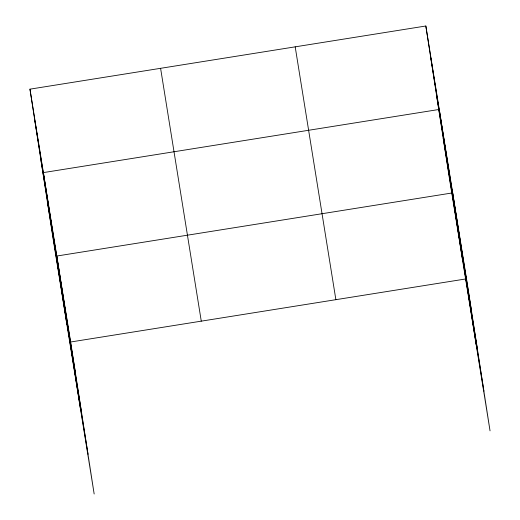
<?xml version="1.0" encoding="UTF-8"?>
<svg xmlns="http://www.w3.org/2000/svg" width="520" height="520" viewBox="0 0 520 520"><rect width="100%" height="100%" fill="white"/><g stroke="black" fill="none" stroke-linecap="round" stroke-linejoin="round"><path stroke-width="0.78" d="M29.959 89.16L70.636 341.998L94.166 494L53.489 241.163L29.959 89.16L425.834 26L466.512 278.837L490.041 430.84L449.365 178.003L425.834 26M70.636 341.998L465.712 278.961M430.736 57.642L471.413 310.479M436.885 97.364L477.562 350.194M443.216 138.281L483.893 391.118M295.197 46.845L335.875 299.683M160.595 68.322L201.272 321.152M34.853 120.802L75.53 373.64M41.002 160.524L81.679 413.361M47.34 201.448L88.017 454.279M476.216 344.871L452.679 192.875L56.803 256.035L80.334 408.038M462.787 261.437L439.257 109.434L43.381 172.601L66.911 324.597"/></g></svg>
